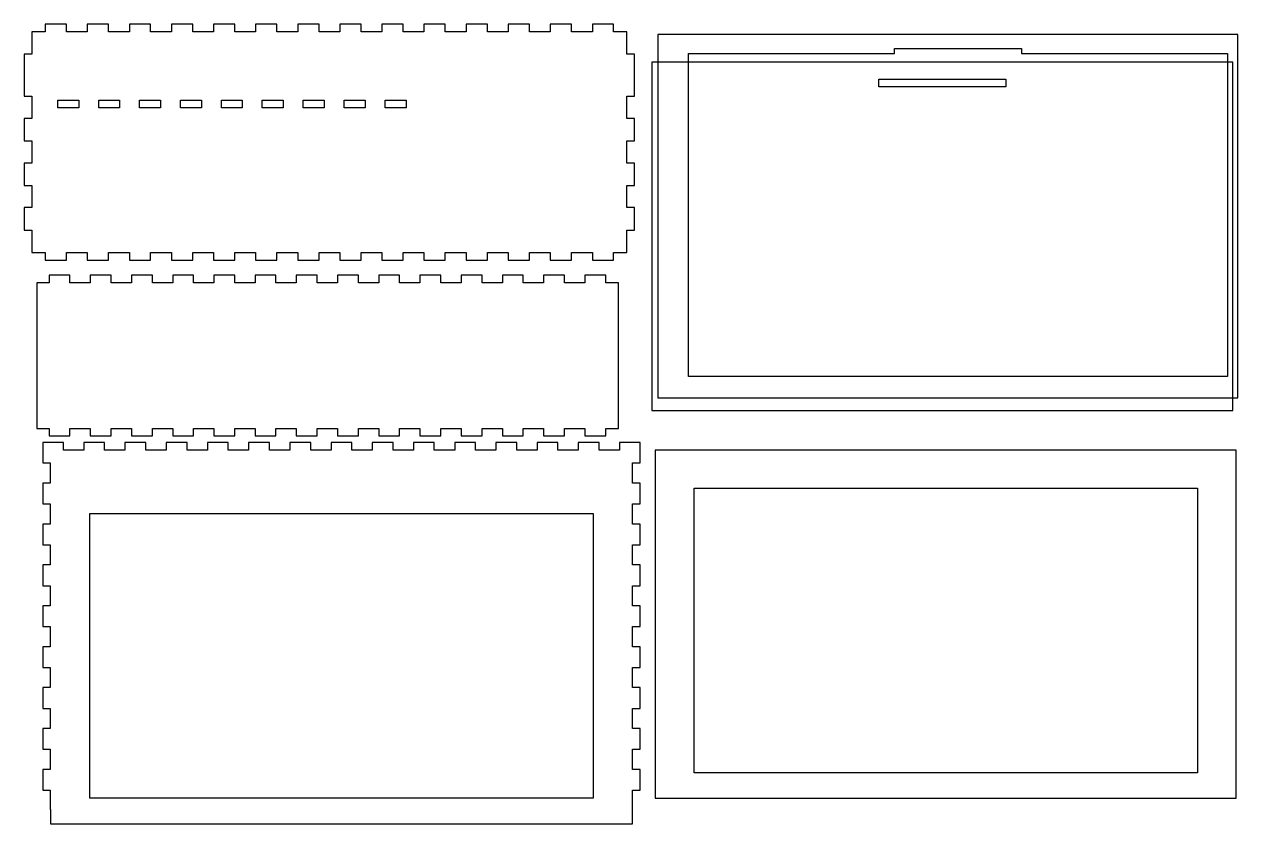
# Model space of a CAD drawing. Extents: x -58 to 425, y -406 to 361.
# Drawn here: x -53.7 to 423.5, y 46.9 to 361.3 of the extents above; entities that cross this region are included whole.
import ezdxf

# ---------------------------------------------------------------- set-up
doc = ezdxf.new("R2010")
doc.units = 0
doc.layers.add('Calque_1', color=7, linetype='CONTINUOUS')

msp = doc.modelspace()

# ---------------------------------------------------------------- linework, layer by layer
at = {"layer": 'Calque_1', "color": 1}
for p, q in [((-45.519158, 358.347014), (-50.745175, 358.347014)), ((-50.745175, 358.347014), (-50.745175, 350.60848)), ((-45.519158, 361.346844), (-45.519158, 358.347014)), ((-37.143434, 361.346844), (-45.519158, 361.346844)), ((-37.143434, 358.347014), (-37.143434, 361.346844)), ((-28.967707, 358.347014), (-37.143434, 358.347014)), ((-20.591483, 361.346844), (-28.967707, 361.346844)), ((-28.967707, 361.346844), (-28.967707, 358.347014)), ((-20.591483, 358.347014), (-20.591483, 361.346844)), ((-12.415756, 358.347014), (-20.591483, 358.347014)), ((-4.040052, 361.346844), (-12.415756, 361.346844)), ((-12.415756, 361.346844), (-12.415756, 358.347014)), ((-4.040052, 358.347014), (-4.040052, 361.346844)), ((4.135672, 358.347014), (-4.040052, 358.347014)), ((12.511899, 361.346844), (4.135672, 361.346844)), ((4.135672, 361.346844), (4.135672, 358.347014)), ((12.511899, 358.347014), (12.511899, 361.346844)), ((20.687623, 358.347014), (12.511899, 358.347014)), ((29.063339, 361.346844), (20.687623, 361.346844)), ((20.687623, 361.346844), (20.687623, 358.347014)), ((29.063339, 358.347014), (29.063339, 361.346844)), ((37.239063, 358.347014), (29.063339, 358.347014)), ((45.61529, 361.346844), (37.239063, 361.346844)), ((37.239063, 361.346844), (37.239063, 358.347014)), ((45.61529, 358.347014), (45.61529, 361.346844)), ((53.791013, 358.347014), (45.61529, 358.347014)), ((62.166721, 361.346844), (53.791013, 361.346844)), ((53.791013, 361.346844), (53.791013, 358.347014)), ((62.166721, 358.347014), (62.166721, 361.346844)), ((70.342964, 358.347014), (62.166721, 358.347014)), ((78.718668, 361.346844), (70.342964, 361.346844)), ((70.342964, 361.346844), (70.342964, 358.347014)), ((78.718668, 358.347014), (78.718668, 361.346844)), ((86.894395, 358.347014), (78.718668, 358.347014)), ((95.270109, 361.346844), (86.894395, 361.346844)), ((86.894395, 361.346844), (86.894395, 358.347014)), ((95.270109, 358.347014), (95.270109, 361.346844)), ((103.44635, 358.347014), (95.270109, 358.347014)), ((111.82206, 361.346844), (103.44635, 361.346844)), ((103.44635, 361.346844), (103.44635, 358.347014)), ((111.82206, 358.347014), (111.82206, 361.346844)), ((119.99779, 358.347014), (111.82206, 358.347014)), ((128.37349, 361.346844), (119.99779, 361.346844)), ((119.99779, 361.346844), (119.99779, 358.347014)), ((128.37349, 358.347014), (128.37349, 361.346844)), ((136.54974, 358.347014), (128.37349, 358.347014)), ((144.92546, 361.346844), (136.54974, 361.346844)), ((136.54974, 361.346844), (136.54974, 358.347014)), ((144.92546, 358.347014), (144.92546, 361.346844)), ((153.10118, 358.347014), (144.92546, 358.347014)), ((161.47742, 361.346844), (153.10118, 361.346844)), ((153.10118, 361.346844), (153.10118, 358.347014)), ((161.47742, 358.347014), (161.47742, 361.346844)), ((169.65314, 358.347014), (161.47742, 358.347014)), ((178.02886, 361.346844), (169.65314, 361.346844)), ((169.65314, 361.346844), (169.65314, 358.347014)), ((178.02886, 358.347014), (178.02886, 361.346844)), ((183.2549, 358.347014), (178.02886, 358.347014)), ((183.2549, 350.60848), (183.2549, 358.347014)), ((-50.745175, 349.61939), (-53.744995, 349.61939)), ((-53.744995, 349.61939), (-53.744995, 341.880843)), ((-50.745175, 350.60848), (-50.745175, 349.61939)), ((183.2549, 349.61939), (183.2549, 350.60848)), ((186.25472, 349.61939), (183.2549, 349.61939)), ((186.25472, 341.880843), (186.25472, 349.61939)), ((193.05344, 346.472751), (193.05344, 209.472931)), ((421.55371, 346.472751), (193.05344, 346.472751)), ((421.55371, 209.472931), (421.55371, 346.472751)), ((-53.744995, 341.880843), (-53.744995, 340.834916)), ((-53.744995, 340.834916), (-53.744995, 333.002839)), ((186.25472, 340.834916), (186.25472, 341.880843)), ((186.25472, 333.002839), (186.25472, 340.834916)), ((282.3038, 339.781178), (332.30386, 339.781178)), ((282.3038, 336.781357), (282.3038, 339.781178)), ((332.30386, 339.781178), (332.30386, 336.781357)), ((332.30386, 336.781357), (282.3038, 336.781357)), ((-53.744995, 333.002839), (-50.745175, 333.002839)), ((-50.745175, 333.002839), (-50.745175, 324.325335)), ((-40.514301, 331.538329), (-32.314287, 331.538329)), ((-40.514301, 328.438262), (-40.514301, 331.538329)), ((-32.314287, 331.538329), (-32.314287, 328.438262)), ((-24.43931, 331.538329), (-16.239296, 331.538329)), ((-24.43931, 328.438262), (-24.43931, 331.538329)), ((-16.239296, 331.538329), (-16.239296, 328.438262)), ((-8.364319, 331.538329), (-0.164305, 331.538329)), ((-8.364319, 328.438262), (-8.364319, 331.538329)), ((-0.164305, 331.538329), (-0.164305, 328.438262)), ((7.710642, 331.538329), (15.910656, 331.538329)), ((7.710642, 328.438262), (7.710642, 331.538329)), ((15.910656, 331.538329), (15.910656, 328.438262)), ((23.785623, 331.538329), (31.985636, 331.538329)), ((23.785623, 328.438262), (23.785623, 331.538329)), ((31.985636, 331.538329), (31.985636, 328.438262)), ((39.860603, 331.538329), (48.060616, 331.538329)), ((39.860603, 328.438262), (39.860603, 331.538329)), ((48.060616, 331.538329), (48.060616, 328.438262)), ((55.935584, 331.538329), (64.135587, 331.538329)), ((55.935584, 328.438262), (55.935584, 331.538329)), ((64.135587, 331.538329), (64.135587, 328.438262)), ((72.110815, 331.538329), (80.310828, 331.538329)), ((72.110815, 328.438262), (72.110815, 331.538329)), ((80.310828, 331.538329), (80.310828, 328.438262)), ((88.185796, 331.538329), (96.385799, 331.538329)), ((88.185796, 328.438262), (88.185796, 331.538329)), ((96.385799, 331.538329), (96.385799, 328.438262)), ((183.2549, 324.325335), (183.2549, 333.002839)), ((183.2549, 333.002839), (186.25472, 333.002839)), ((-32.314287, 328.438262), (-40.514301, 328.438262)), ((-16.239296, 328.438262), (-24.43931, 328.438262)), ((-0.164305, 328.438262), (-8.364319, 328.438262)), ((15.910656, 328.438262), (7.710642, 328.438262)), ((31.985636, 328.438262), (23.785623, 328.438262)), ((48.060616, 328.438262), (39.860603, 328.438262)), ((64.135587, 328.438262), (55.935584, 328.438262)), ((80.310828, 328.438262), (72.110815, 328.438262)), ((96.385799, 328.438262), (88.185796, 328.438262)), ((-50.745175, 324.325335), (-53.744995, 324.325335)), ((-53.744995, 324.325335), (-53.744995, 315.447338)), ((186.25472, 324.325335), (183.2549, 324.325335)), ((186.25472, 315.447338), (186.25472, 324.325335)), ((-53.744995, 315.447338), (-50.745175, 315.447338)), ((-50.745175, 315.447338), (-50.745175, 306.76983)), ((183.2549, 306.76983), (183.2549, 315.447338)), ((183.2549, 315.447338), (186.25472, 315.447338)), ((-50.745175, 306.76983), (-53.744995, 306.76983)), ((-53.744995, 306.76983), (-53.744995, 297.89182)), ((186.25472, 306.76983), (183.2549, 306.76983)), ((186.25472, 297.89182), (186.25472, 306.76983)), ((-53.744995, 297.89182), (-50.745175, 297.89182)), ((-50.745175, 297.89182), (-50.745175, 289.21431)), ((183.2549, 289.21431), (183.2549, 297.89182)), ((183.2549, 297.89182), (186.25472, 297.89182)), ((-50.745175, 289.21431), (-53.744995, 289.21431)), ((-53.744995, 289.21431), (-53.744995, 280.336301)), ((186.25472, 289.21431), (183.2549, 289.21431)), ((186.25472, 280.336301), (186.25472, 289.21431)), ((-53.744995, 280.336301), (-50.745175, 280.336301)), ((-50.745175, 280.336301), (-50.745175, 271.608671)), ((183.2549, 271.608671), (183.2549, 280.336301)), ((183.2549, 280.336301), (186.25472, 280.336301)), ((-50.745175, 271.608671), (-45.519158, 271.608671)), ((-45.519158, 271.608671), (-45.519158, 268.608331)), ((-45.519158, 268.608331), (-37.143434, 268.608331)), ((-37.143434, 268.608331), (-37.143434, 271.608671)), ((-37.143434, 271.608671), (-28.967707, 271.608671)), ((-28.967707, 271.608671), (-28.967707, 268.608331)), ((-28.967707, 268.608331), (-20.591483, 268.608331)), ((-20.591483, 268.608331), (-20.591483, 271.608671)), ((-20.591483, 271.608671), (-12.415756, 271.608671)), ((-12.415756, 271.608671), (-12.415756, 268.608331)), ((-12.415756, 268.608331), (-4.040052, 268.608331)), ((-4.040052, 268.608331), (-4.040052, 271.608671)), ((-4.040052, 271.608671), (4.135672, 271.608671)), ((4.135672, 271.608671), (4.135672, 268.608331)), ((4.135672, 268.608331), (12.511899, 268.608331)), ((12.511899, 268.608331), (12.511899, 271.608671)), ((12.511899, 271.608671), (20.687623, 271.608671)), ((20.687623, 271.608671), (20.687623, 268.608331)), ((20.687623, 268.608331), (29.063339, 268.608331)), ((29.063339, 268.608331), (29.063339, 271.608671)), ((29.063339, 271.608671), (37.239063, 271.608671)), ((37.239063, 271.608671), (37.239063, 268.608331)), ((37.239063, 268.608331), (45.61529, 268.608331)), ((45.61529, 268.608331), (45.61529, 271.608671)), ((45.61529, 271.608671), (53.791013, 271.608671)), ((53.791013, 271.608671), (53.791013, 268.608331)), ((53.791013, 268.608331), (62.166721, 268.608331)), ((62.166721, 268.608331), (62.166721, 271.608671)), ((62.166721, 271.608671), (70.342964, 271.608671)), ((70.342964, 271.608671), (70.342964, 268.608331)), ((70.342964, 268.608331), (78.718668, 268.608331)), ((78.718668, 268.608331), (78.718668, 271.608671)), ((78.718668, 271.608671), (86.894395, 271.608671)), ((86.894395, 271.608671), (86.894395, 268.608331)), ((86.894395, 268.608331), (95.270109, 268.608331)), ((95.270109, 268.608331), (95.270109, 271.608671)), ((95.270109, 271.608671), (103.44635, 271.608671)), ((103.44635, 271.608671), (103.44635, 268.608331)), ((103.44635, 268.608331), (111.82206, 268.608331)), ((111.82206, 268.608331), (111.82206, 271.608671)), ((111.82206, 271.608671), (119.99779, 271.608671)), ((119.99779, 271.608671), (119.99779, 268.608331)), ((119.99779, 268.608331), (128.37349, 268.608331)), ((128.37349, 268.608331), (128.37349, 271.608671)), ((128.37349, 271.608671), (136.54974, 271.608671)), ((136.54974, 271.608671), (136.54974, 268.608331)), ((136.54974, 268.608331), (144.92546, 268.608331)), ((144.92546, 268.608331), (144.92546, 271.608671)), ((144.92546, 271.608671), (153.10118, 271.608671)), ((153.10118, 271.608671), (153.10118, 268.608331)), ((153.10118, 268.608331), (161.47742, 268.608331)), ((161.47742, 268.608331), (161.47742, 271.608671)), ((161.47742, 271.608671), (169.65314, 271.608671)), ((169.65314, 271.608671), (169.65314, 268.608331)), ((169.65314, 268.608331), (178.02886, 268.608331)), ((178.02886, 268.608331), (178.02886, 271.608671)), ((178.02886, 271.608671), (183.2549, 271.608671)), ((-35.792235, 262.685451), (-43.995775, 262.685451)), ((-43.995775, 262.685451), (-43.995775, 259.685081)), ((-35.792235, 259.685081), (-35.792235, 262.685451)), ((-19.585525, 262.685451), (-27.788565, 262.685451)), ((-27.788565, 262.685451), (-27.788565, 259.685081)), ((-19.585525, 259.685081), (-19.585525, 262.685451)), ((-3.378315, 262.685451), (-11.581855, 262.685451)), ((-11.581855, 262.685451), (-11.581855, 259.685081)), ((-3.378315, 259.685081), (-3.378315, 262.685451)), ((12.828395, 262.685451), (4.624755, 262.685451)), ((4.624755, 262.685451), (4.624755, 259.685081)), ((12.828395, 259.685081), (12.828395, 262.685451)), ((29.035505, 262.685451), (20.831465, 262.685451)), ((20.831465, 262.685451), (20.831465, 259.685081)), ((29.035505, 259.685081), (29.035505, 262.685451)), ((45.242215, 262.685451), (37.039175, 262.685451)), ((37.039175, 262.685451), (37.039175, 259.685081)), ((45.242215, 259.685081), (45.242215, 262.685451)), ((61.449425, 262.685451), (53.245785, 262.685451)), ((53.245785, 262.685451), (53.245785, 259.685081)), ((61.449425, 259.685081), (61.449425, 262.685451)), ((77.656035, 262.685451), (69.452495, 262.685451)), ((69.452495, 262.685451), (69.452495, 259.685081)), ((77.656035, 259.685081), (77.656035, 262.685451)), ((93.862745, 262.685451), (85.659075, 262.685451)), ((85.659075, 262.685451), (85.659075, 259.685081)), ((93.862745, 259.685081), (93.862745, 262.685451)), ((110.06946, 262.685451), (101.86629, 262.685451)), ((101.86629, 262.685451), (101.86629, 259.685081)), ((110.06946, 259.685081), (110.06946, 262.685451)), ((126.27707, 262.685451), (118.0735, 262.685451)), ((118.0735, 262.685451), (118.0735, 259.685081)), ((126.27707, 259.685081), (126.27707, 262.685451)), ((142.48378, 262.685451), (134.28021, 262.685451)), ((134.28021, 262.685451), (134.28021, 259.685081)), ((142.48378, 259.685081), (142.48378, 262.685451)), ((158.69049, 262.685451), (150.48742, 262.685451)), ((150.48742, 262.685451), (150.48742, 259.685081)), ((158.69049, 259.685081), (158.69049, 262.685451)), ((174.89713, 262.685451), (166.69403, 262.685451)), ((166.69403, 262.685451), (166.69403, 259.685081)), ((174.89713, 259.685081), (174.89713, 262.685451)), ((-43.995775, 259.685081), (-48.763945, 259.685081)), ((-48.763945, 259.685081), (-48.763945, 247.015143)), ((-27.788565, 259.685081), (-35.792235, 259.685081)), ((-11.581855, 259.685081), (-19.585525, 259.685081)), ((4.624755, 259.685081), (-3.378315, 259.685081)), ((20.831465, 259.685081), (12.828395, 259.685081)), ((37.039175, 259.685081), (29.035505, 259.685081)), ((53.245785, 259.685081), (45.242215, 259.685081)), ((69.452495, 259.685081), (61.449425, 259.685081)), ((85.659075, 259.685081), (77.656035, 259.685081)), ((101.86629, 259.685081), (93.862745, 259.685081)), ((118.0735, 259.685081), (110.06946, 259.685081)), ((134.28021, 259.685081), (126.27707, 259.685081)), ((150.48742, 259.685081), (142.48378, 259.685081)), ((166.69403, 259.685081), (158.69049, 259.685081)), ((179.91023, 259.685081), (174.89713, 259.685081)), ((179.91023, 247.015143), (179.91023, 259.685081)), ((-48.763945, 247.015143), (-48.763945, 216.575335)), ((179.91023, 216.575335), (179.91023, 247.015143)), ((-48.763945, 216.575335), (-48.763945, 202.384025)), ((179.91023, 202.384025), (179.91023, 216.575335)), ((193.05344, 209.472931), (421.55371, 209.472931)), ((-48.763945, 202.384025), (-43.995775, 202.384025)), ((-43.995775, 202.384025), (-43.995775, 199.384225)), ((-35.792235, 199.384225), (-35.792235, 202.384025)), ((-35.792235, 202.384025), (-27.788565, 202.384025)), ((-27.788565, 202.384025), (-27.788565, 199.384225)), ((-19.585525, 199.384225), (-19.585525, 202.384025)), ((-19.585525, 202.384025), (-11.581855, 202.384025)), ((-11.581855, 202.384025), (-11.581855, 199.384225)), ((-3.378315, 199.384225), (-3.378315, 202.384025)), ((-3.378315, 202.384025), (4.624755, 202.384025)), ((4.624755, 202.384025), (4.624755, 199.384225)), ((12.828395, 199.384225), (12.828395, 202.384025)), ((12.828395, 202.384025), (20.831465, 202.384025)), ((20.831465, 202.384025), (20.831465, 199.384225)), ((29.035505, 199.384225), (29.035505, 202.384025)), ((29.035505, 202.384025), (37.039175, 202.384025)), ((37.039175, 202.384025), (37.039175, 199.384225)), ((45.242215, 199.384225), (45.242215, 202.384025)), ((45.242215, 202.384025), (53.245785, 202.384025)), ((53.245785, 202.384025), (53.245785, 199.384225)), ((61.449425, 199.384225), (61.449425, 202.384025)), ((61.449425, 202.384025), (69.452495, 202.384025)), ((69.452495, 202.384025), (69.452495, 199.384225)), ((77.656035, 199.384225), (77.656035, 202.384025)), ((77.656035, 202.384025), (85.659075, 202.384025)), ((85.659075, 202.384025), (85.659075, 199.384225)), ((93.862745, 199.384225), (93.862745, 202.384025)), ((93.862745, 202.384025), (101.86629, 202.384025)), ((101.86629, 202.384025), (101.86629, 199.384225)), ((110.06946, 199.384225), (110.06946, 202.384025)), ((110.06946, 202.384025), (118.0735, 202.384025)), ((118.0735, 202.384025), (118.0735, 199.384225)), ((126.27707, 199.384225), (126.27707, 202.384025)), ((126.27707, 202.384025), (134.28021, 202.384025)), ((134.28021, 202.384025), (134.28021, 199.384225)), ((142.48378, 199.384225), (142.48378, 202.384025)), ((142.48378, 202.384025), (150.48742, 202.384025)), ((150.48742, 202.384025), (150.48742, 199.384225)), ((158.69049, 199.384225), (158.69049, 202.384025)), ((158.69049, 202.384025), (166.69403, 202.384025)), ((166.69403, 202.384025), (166.69403, 199.384225)), ((174.89713, 199.384225), (174.89713, 202.384025)), ((174.89713, 202.384025), (179.91023, 202.384025)), ((-46.499195, 196.85743), (-46.499195, 188.76438)), ((-38.346895, 196.85743), (-46.499195, 196.85743)), ((-43.995775, 199.384225), (-35.792235, 199.384225)), ((-38.346895, 193.85761), (-38.346895, 196.85743)), ((-22.139595, 196.85743), (-30.343195, 196.85743)), ((-30.343195, 196.85743), (-30.343195, 193.85761)), ((-27.788565, 199.384225), (-19.585525, 199.384225)), ((-22.139595, 193.85761), (-22.139595, 196.85743)), ((-5.932895, 196.85743), (-14.137095, 196.85743)), ((-14.137095, 196.85743), (-14.137095, 193.85761)), ((-11.581855, 199.384225), (-3.378315, 199.384225)), ((-5.932895, 193.85761), (-5.932895, 196.85743)), ((10.273205, 196.85743), (2.070105, 196.85743)), ((2.070105, 196.85743), (2.070105, 193.85761)), ((4.624755, 199.384225), (12.828395, 199.384225)), ((10.273205, 193.85761), (10.273205, 196.85743)), ((26.480905, 196.85743), (18.277305, 196.85743)), ((18.277305, 196.85743), (18.277305, 193.85761)), ((20.831465, 199.384225), (29.035505, 199.384225)), ((26.480905, 193.85761), (26.480905, 196.85743)), ((42.687605, 196.85743), (34.483405, 196.85743)), ((34.483405, 196.85743), (34.483405, 193.85761)), ((37.039175, 199.384225), (45.242215, 199.384225)), ((42.687605, 193.85761), (42.687605, 196.85743)), ((58.893705, 196.85743), (50.690605, 196.85743)), ((50.690605, 196.85743), (50.690605, 193.85761)), ((53.245785, 199.384225), (61.449425, 199.384225)), ((58.893705, 193.85761), (58.893705, 196.85743)), ((75.100905, 196.85743), (66.897805, 196.85743)), ((66.897805, 196.85743), (66.897805, 193.85761)), ((69.452495, 199.384225), (77.656035, 199.384225)), ((75.100905, 193.85761), (75.100905, 196.85743)), ((91.308105, 196.85743), (83.104005, 196.85743)), ((83.104005, 196.85743), (83.104005, 193.85761)), ((85.659075, 199.384225), (93.862745, 199.384225)), ((91.308105, 193.85761), (91.308105, 196.85743)), ((107.51421, 196.85743), (99.311205, 196.85743)), ((99.311205, 196.85743), (99.311205, 193.85761)), ((101.86629, 199.384225), (110.06946, 199.384225)), ((107.51421, 193.85761), (107.51421, 196.85743)), ((123.72141, 196.85743), (115.51841, 196.85743)), ((115.51841, 196.85743), (115.51841, 193.85761)), ((118.0735, 199.384225), (126.27707, 199.384225)), ((123.72141, 193.85761), (123.72141, 196.85743)), ((139.92811, 196.85743), (131.72511, 196.85743)), ((131.72511, 196.85743), (131.72511, 193.85761)), ((134.28021, 199.384225), (142.48378, 199.384225)), ((139.92811, 193.85761), (139.92811, 196.85743)), ((156.13531, 196.85743), (147.93121, 196.85743)), ((147.93121, 196.85743), (147.93121, 193.85761)), ((150.48742, 199.384225), (158.69049, 199.384225)), ((156.13531, 193.85761), (156.13531, 196.85743)), ((172.34141, 196.85743), (164.13841, 196.85743)), ((164.13841, 196.85743), (164.13841, 193.85761)), ((166.69403, 199.384225), (174.89713, 199.384225)), ((172.34141, 193.85761), (172.34141, 196.85743)), ((188.49801, 196.85743), (180.34451, 196.85743)), ((180.34451, 196.85743), (180.34451, 193.85761)), ((188.49801, 188.76438), (188.49801, 196.85743)), ((-30.343195, 193.85761), (-38.346895, 193.85761)), ((-14.137095, 193.85761), (-22.139595, 193.85761)), ((2.070105, 193.85761), (-5.932895, 193.85761)), ((18.277305, 193.85761), (10.273205, 193.85761)), ((34.483405, 193.85761), (26.480905, 193.85761)), ((50.690605, 193.85761), (42.687605, 193.85761)), ((66.897805, 193.85761), (58.893705, 193.85761)), ((83.104005, 193.85761), (75.100905, 193.85761)), ((99.311205, 193.85761), (91.308105, 193.85761)), ((115.51841, 193.85761), (107.51421, 193.85761)), ((131.72511, 193.85761), (123.72141, 193.85761)), ((147.93121, 193.85761), (139.92811, 193.85761)), ((164.13841, 193.85761), (156.13531, 193.85761)), ((180.34451, 193.85761), (172.34141, 193.85761)), ((194.40939, 193.85761), (194.40939, 56.8577)), ((422.90916, 193.85761), (194.40939, 193.85761)), ((422.90916, 56.8577), (422.90916, 193.85761)), ((-46.499195, 188.76438), (-43.499395, 188.76438)), ((-43.499395, 188.76438), (-43.499395, 180.82069)), ((185.49821, 180.82069), (185.49821, 188.76438)), ((185.49821, 188.76438), (188.49801, 188.76438)), ((-43.499395, 180.82069), (-46.499195, 180.82069)), ((-46.499195, 180.82069), (-46.499195, 172.67699)), ((188.49801, 180.82069), (185.49821, 180.82069)), ((188.49801, 172.67699), (188.49801, 180.82069)), ((209.65959, 178.85751), (407.65936, 178.85751)), ((209.65959, 66.8576), (209.65959, 178.85751)), ((407.65936, 178.85751), (407.65936, 66.8576)), ((-46.499195, 172.67699), (-43.499395, 172.67699)), ((-43.499395, 172.67699), (-43.499395, 164.7338)), ((185.49821, 164.7338), (185.49821, 172.67699)), ((185.49821, 172.67699), (188.49801, 172.67699)), ((-28.000195, 168.8576), (169.99901, 168.8576)), ((-28.000195, 56.8577), (-28.000195, 168.8576)), ((169.99901, 168.8576), (169.99901, 56.8577)), ((-43.499395, 164.7338), (-46.499195, 164.7338)), ((-46.499195, 164.7338), (-46.499195, 156.59011)), ((188.49801, 164.7338), (185.49821, 164.7338)), ((188.49801, 156.59011), (188.49801, 164.7338)), ((-46.499195, 156.59011), (-43.499395, 156.59011)), ((-43.499395, 156.59011), (-43.499395, 148.64692)), ((185.49821, 148.64692), (185.49821, 156.59011)), ((185.49821, 156.59011), (188.49801, 156.59011)), ((-43.499395, 148.64692), (-46.499195, 148.64692)), ((-46.499195, 148.64692), (-46.499195, 140.50323)), ((188.49801, 148.64692), (185.49821, 148.64692)), ((188.49801, 140.50323), (188.49801, 148.64692)), ((-46.499195, 140.50323), (-43.499395, 140.50323)), ((-43.499395, 140.50323), (-43.499395, 132.56007)), ((185.49821, 132.56007), (185.49821, 140.50323)), ((185.49821, 140.50323), (188.49801, 140.50323)), ((-43.499395, 132.56007), (-46.499195, 132.56007)), ((-46.499195, 132.56007), (-46.499195, 124.41638)), ((188.49801, 132.56007), (185.49821, 132.56007)), ((188.49801, 124.41638), (188.49801, 132.56007)), ((-46.499195, 124.41638), (-43.499395, 124.41638)), ((-43.499395, 124.41638), (-43.499395, 116.47266)), ((185.49821, 116.47266), (185.49821, 124.41638)), ((185.49821, 124.41638), (188.49801, 124.41638)), ((-43.499395, 116.47266), (-46.499195, 116.47266)), ((-46.499195, 116.47266), (-46.499195, 108.3295)), ((188.49801, 116.47266), (185.49821, 116.47266)), ((188.49801, 108.3295), (188.49801, 116.47266)), ((-46.499195, 108.3295), (-43.499395, 108.3295)), ((-43.499395, 108.3295), (-43.499395, 100.38579)), ((185.49821, 100.38579), (185.49821, 108.3295)), ((185.49821, 108.3295), (188.49801, 108.3295)), ((-43.499395, 100.38579), (-46.499195, 100.38579)), ((-46.499195, 100.38579), (-46.499195, 92.24263)), ((188.49801, 100.38579), (185.49821, 100.38579)), ((188.49801, 92.24263), (188.49801, 100.38579)), ((-46.499195, 92.24263), (-43.499395, 92.24263)), ((-43.499395, 92.24263), (-43.499395, 84.29894)), ((185.49821, 84.29894), (185.49821, 92.24263)), ((185.49821, 92.24263), (188.49801, 92.24263)), ((-43.499395, 84.29894), (-46.499195, 84.29894)), ((-46.499195, 84.29894), (-46.499195, 76.15525)), ((188.49801, 84.29894), (185.49821, 84.29894)), ((188.49801, 76.15525), (188.49801, 84.29894)), ((-46.499195, 76.15525), (-43.499395, 76.15525)), ((-43.499395, 76.15525), (-43.499395, 68.21206)), ((185.49821, 68.21206), (185.49821, 76.15525)), ((185.49821, 76.15525), (188.49801, 76.15525)), ((-43.499395, 68.21206), (-46.499195, 68.21206)), ((-46.499195, 68.21206), (-46.499195, 60.06837)), ((188.49801, 68.21206), (185.49821, 68.21206)), ((188.49801, 60.06837), (188.49801, 68.21206)), ((407.65936, 66.8576), (209.65959, 66.8576)), ((-46.499195, 60.06837), (-43.499395, 60.06837)), ((-43.499395, 60.06837), (-43.499395, 52.39595)), ((185.49821, 52.62334), (185.49821, 60.06837)), ((185.49821, 60.06837), (188.49801, 60.06837)), ((169.99901, 56.8577), (-28.000195, 56.8577)), ((185.44821, 46.8578), (185.44821, 52.62334)), ((185.44821, 52.62334), (185.49821, 52.62334)), ((194.40939, 56.8577), (422.90916, 56.8577)), ((-43.499395, 52.39595), (-43.455395, 52.39595)), ((-43.455395, 52.39595), (-43.455395, 46.8578)), ((-43.455395, 46.8578), (185.44821, 46.8578))]:
    msp.add_line(p, q, dxfattribs=at)
at = {"layer": 'Calque_1', "color": 5}
for p, q in [((195.46261, 357.34472), (195.46261, 214.344708)), ((423.46264, 357.34472), (195.46261, 357.34472)), ((423.46264, 214.344708), (423.46264, 357.34472)), ((207.46239, 222.844945), (207.46239, 349.844923)), ((207.46239, 349.844923), (288.46264, 349.844923)), ((288.46264, 351.834483), (338.46264, 351.834483)), ((288.46264, 349.844923), (288.46264, 351.834483)), ((338.46264, 351.834483), (338.46264, 349.844923)), ((338.46264, 349.844923), (419.46234, 349.844923)), ((419.46234, 349.844923), (419.46234, 222.844945)), ((419.46234, 222.844945), (207.46239, 222.844945)), ((195.46261, 214.344708), (423.46264, 214.344708))]:
    msp.add_line(p, q, dxfattribs=at)

doc.saveas('drawing.dxf')
